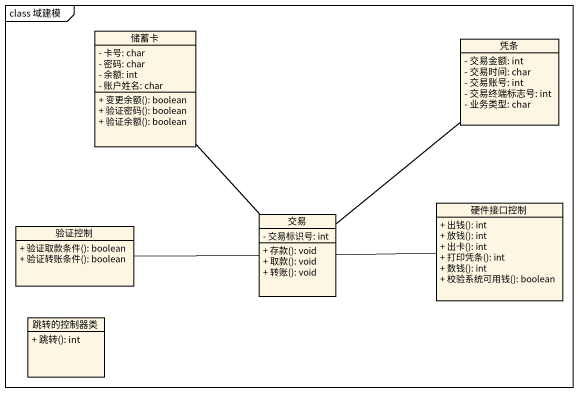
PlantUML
@startuml
mainframe class 域建模
hide circle
hide empty members
skinparam classAttributeIconSize 0
class 储蓄卡 {
  - 卡号: char
  - 密码: char
  - 余额: int
  - 账户姓名: char
  + 变更余额(): boolean
  + 验证密码(): boolean
  + 验证余额(): boolean
}
class 凭条 {
  - 交易金额: int
  - 交易时间: char
  - 交易账号: int
  - 交易终端标志号: int
  - 业务类型: char
}
class 验证控制 {
  + 验证取款条件(): boolean
  + 验证转账条件(): boolean
}
class 交易 {
  - 交易标识号: int
  + 存款(): void
  + 取款(): void
  + 转账(): void
}
class 硬件接口控制 {
  + 出钱(): int
  + 放钱(): int
  + 出卡(): int
  + 打印凭条(): int
  + 数钱(): int
  + 校验系统可用钱(): boolean
}
class 跳转的控制器类 {
  + 跳转(): int
}
储蓄卡 -- 交易
验证控制 -right- 交易
交易 -up- 凭条
交易 -right- 硬件接口控制
@enduml
